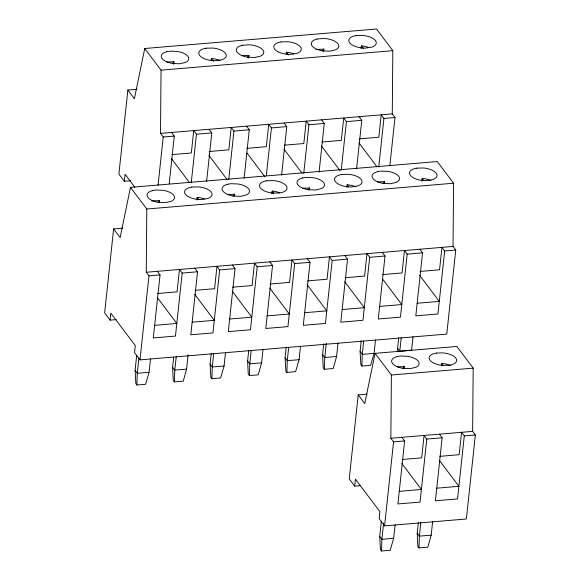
<?xml version="1.0" encoding="UTF-8"?>
<svg xmlns="http://www.w3.org/2000/svg" width="580" height="580" viewBox="0 0 580 580"><rect width="100%" height="100%" fill="white"/><g stroke="black" fill="none" stroke-linecap="round" stroke-linejoin="round"><path stroke-width="0.87" d="M139.99 359.875L148.973 275.863L146.254 272.252L146.798 209.018L130.486 187.355L437.262 161.552L453.575 183.222L453.031 246.449L455.75 250.06L446.774 334.073L139.99 359.875L134.553 352.647L135.307 345.651L110.831 313.142L110.084 320.145L116.399 319.616M158.065 185.266L163.219 137.003L160.5 133.393L161.051 70.165L144.732 48.495L376.514 29L392.827 50.67L392.283 113.897L395.002 117.508L389.847 165.771M384.591 525.871L393.566 441.858L390.848 438.248L391.399 375.021L375.079 353.351L456.866 346.47L473.186 368.14L472.635 431.368L475.353 434.986L466.378 518.991L384.591 525.871L379.153 518.65L379.9 511.647L355.424 479.145L354.677 486.141L360.071 485.692M150.51 358.889L149.075 372.295L145.616 384.272L136.902 385.004L137.272 373.288L138.895 358.092M225.504 352.582L224.076 365.987L220.618 377.957L211.896 378.697L212.265 366.981L213.701 353.575M300.505 346.274L299.07 359.68L295.611 371.649L286.89 372.389L287.267 360.673L288.695 347.26M375.499 339.967L374.064 353.372L370.606 365.342L361.891 366.082L362.261 354.365L363.689 340.953M395.103 524.885L393.675 538.291L390.217 550.268L381.495 551L381.865 539.284L383.583 523.196M188.116 354.837L186.593 369.134L183.251 381.147L174.362 381.894L174.783 370.127L176.219 356.722M263.023 349.421L261.587 362.826L258.245 374.839L249.356 375.586L249.784 363.82L251.213 350.414M338.017 343.113L336.581 356.519L333.239 368.532L324.351 369.279L324.778 357.512L326.308 343.215M432.622 521.732L431.186 535.137L427.844 547.143L418.956 547.897L419.384 536.13L420.812 522.725M136.887 89.298L127.868 90.052L118.893 174.065L124.33 181.286L130.645 180.757M122.648 228.15L113.622 228.911L104.647 312.924L110.084 320.145M124.33 181.286L125.077 174.29L134.872 187.289M136.902 385.004L135.858 383.626L135.096 370.395L136.721 355.199M173.63 64.337L173.913 61.712L166.772 62.017M159.478 202.319L159.66 200.564L151.728 200.999M169.193 183.78L174.29 136.075L171.571 132.465M157.325 271.317L160.044 274.935L153.309 337.937L175.457 336.074L182.185 273.071L179.466 269.461L177.074 291.863L157.586 293.502M191.24 182.816L196.439 134.212L193.72 130.601L191.327 153.004L171.84 154.643M174.362 381.894L173.26 380.436L172.608 367.242L173.659 357.411M211.2 60.276L211.388 58.529L211.845 58.544A13.826 6.279 6.1 0 1 220.132 60.668M196.859 200.013L197.142 197.388L197.591 197.403A13.826 6.279 6.1 0 1 204.414 198.925M206.596 181.525L211.794 132.922L209.075 129.311M194.822 268.163L197.541 271.781L190.805 334.783L212.954 332.92L219.689 269.918L216.971 266.3L214.571 288.709L195.083 290.348M228.745 179.662L233.936 131.058L231.217 127.448L228.825 149.85L209.337 151.489M211.896 378.697L210.859 377.319L210.09 364.088L211.236 353.365M248.624 58.029L248.907 55.404L241.766 55.709M234.472 196.011L234.661 194.256L227.519 194.568M244.093 178.372L249.291 129.768L246.573 126.157M232.319 265.009L235.038 268.627L228.31 331.63L250.451 329.766L257.187 266.764L254.468 263.146L252.075 285.556L232.587 287.194M266.336 175.609L271.433 127.904L268.714 124.294L266.321 146.696L246.833 148.335M249.356 375.586L248.255 374.129L247.609 360.934L248.755 350.211M286.201 53.969L286.389 52.222L286.839 52.236A13.826 6.279 6.1 0 1 293.661 53.759M271.853 193.706L272.136 191.081L272.593 191.095A13.826 6.279 6.1 0 1 279.415 192.618M281.59 175.218L286.788 126.614L284.07 123.003M269.816 261.856L272.542 265.473L265.807 328.476L287.948 326.613L294.683 263.61L291.965 259.992L289.572 282.395L270.084 284.04M303.739 173.355L308.93 124.751L306.211 121.14L303.818 143.543L284.33 145.181M286.89 372.389L285.853 371.004L285.084 357.78L286.237 347.058M323.625 51.721L323.908 49.097L315.969 49.532M309.466 189.704L309.655 187.949L302.513 188.261M319.094 172.064L324.285 123.46L321.567 119.85M307.32 258.702L310.039 262.32L303.304 325.322L325.445 323.459L332.18 260.456L329.462 256.839L327.069 279.241L307.581 280.887M341.236 170.201L346.434 121.597L343.708 117.987L341.315 140.389L321.827 142.028M324.351 369.279L323.256 367.821L322.603 354.626L323.749 343.904M361.101 48.539L361.383 45.914L361.833 45.929A13.826 6.279 6.1 0 1 368.655 47.451M346.854 187.398L347.137 184.774L347.587 184.788A13.826 6.279 6.1 0 1 355.873 186.912M356.591 168.91L361.782 120.306L359.063 116.696M344.817 255.548L347.536 259.166L340.801 322.168L362.95 320.305L369.677 257.302L366.959 253.685L364.566 276.087L345.078 277.733M378.733 167.047L383.931 118.443L381.212 114.833L378.812 137.235L359.332 138.874M361.891 366.082L360.847 364.697L360.086 351.473L361.231 340.75M367.205 394.153L358.223 394.908L349.24 478.921L354.677 486.141M384.467 183.396L384.656 181.641L377.507 181.953M382.314 252.394L385.033 256.005L378.298 319.014L400.447 317.151L407.182 254.149L404.456 250.531L402.063 272.933L382.575 274.579M397.771 351.835L397.597 348.319L398.743 337.596M381.495 551L380.458 549.622L379.69 536.391L381.314 521.202M413.011 336.806L411.583 350.211L399.772 351.204L401.208 337.799M421.849 181.09L422.131 178.466L422.581 178.481A13.826 6.279 6.1 0 1 430.867 180.605M404.072 368.314L404.26 366.567L397.119 366.879M419.811 249.24L422.53 252.851L415.802 315.861L437.943 313.998L444.679 250.995L441.96 247.377L439.56 269.78L420.079 271.425M401.918 437.32L404.637 440.93L397.909 503.94L420.05 502.077L426.786 439.067L424.067 435.457L421.674 457.859L402.186 459.498M418.956 547.897L417.854 546.433L417.209 533.237L418.354 522.515M441.46 366.009L441.735 363.385L442.192 363.406A13.826 6.279 6.1 0 1 450.479 365.531M439.423 434.166L442.141 437.777L435.406 500.786L457.548 498.923L464.283 435.913L461.564 432.303L459.172 454.705L439.684 456.344M144.732 48.495L134.4 98.723L127.868 90.052M130.486 187.355L120.147 237.582L113.622 228.911M375.079 353.351L364.748 403.578L358.223 394.908M172.26 63.655L173.913 61.712M247.254 57.347L248.907 55.404M158.014 202.507L159.66 200.564M322.255 51.04L323.908 49.097M233.008 196.2L234.661 194.256M308.002 189.892L309.655 187.949M383.003 183.584L384.656 181.641M402.607 368.51L404.26 366.567M161.051 70.165L392.827 50.67M160.5 133.393L392.283 113.897M163.219 137.003L174.29 136.075M196.439 134.212L211.794 132.922M233.936 131.058L249.291 129.768M271.433 127.904L286.788 126.614M308.93 124.751L324.285 123.46M346.434 121.597L361.782 120.306M383.931 118.443L395.002 117.508M146.798 209.018L453.575 183.222M146.254 272.252L453.031 246.449M148.973 275.863L160.044 274.935M182.185 273.071L197.541 271.781M219.689 269.918L235.038 268.627M257.187 266.764L272.542 265.473M294.683 263.61L310.039 262.32M332.18 260.456L347.536 259.166M369.677 257.302L385.033 256.005M407.182 254.149L422.53 252.851M444.679 250.995L455.75 250.06M154.657 325.337L176.799 323.473L157.224 297.467M192.154 322.183L214.303 320.32L194.72 294.314M229.651 319.029L251.8 317.166L232.218 291.16M267.155 315.875L289.297 314.012L269.722 288.006M304.652 312.721L326.794 310.858L307.219 284.852M342.149 309.568L364.291 307.704L344.716 281.699M379.646 306.414L401.795 304.551L382.757 279.27M417.143 303.26L439.292 301.397L419.71 275.391M149.075 372.295L137.272 373.288L135.096 370.395M186.593 369.134L174.783 370.127L172.608 367.242M224.076 365.987L212.265 366.981L210.09 364.088M261.587 362.826L249.784 363.82L247.609 360.934M299.07 359.68L287.267 360.673L285.084 357.78M336.581 356.519L324.778 357.512L322.603 354.626M374.064 353.372L362.261 354.365L360.086 351.473M391.399 375.021L473.186 368.14M390.848 438.248L472.635 431.368M393.566 441.858L404.637 440.93M426.786 439.067L442.141 437.777M464.283 435.913L475.353 434.986M399.25 491.333L421.399 489.476L401.817 463.471M436.754 488.179L458.896 486.323L439.321 460.317M393.675 538.291L381.865 539.284L379.69 536.391M431.186 535.137L419.384 536.13L417.209 533.237M361.383 45.914L363.479 48.691M422.131 178.466L423.697 180.547M358.962 142.847L376.913 166.685M286.389 52.222L288.477 54.998M321.465 146L339.96 170.556M347.137 184.774L348.703 186.854M283.968 149.154L301.912 172.992M441.735 363.385L443.309 365.473M211.388 58.529L213.483 61.306M397.597 348.319L399.772 351.204M247.015 153.026L264.958 176.864M272.136 191.081L273.709 193.162M208.974 155.462L226.918 179.3M171.47 158.615L189.421 182.453M197.142 197.388L198.708 199.469M167.098 51.642L164.459 52.533A13.826 6.279 6.1 0 0 172.695 63.481L179.793 63.785L185.614 62.394A13.826 6.279 6.1 0 0 177.371 51.453L170.274 51.149L167.098 51.642M242.092 45.334L239.453 46.226A13.826 6.279 6.1 0 0 247.696 57.173L254.794 57.478L260.608 56.086A13.826 6.279 6.1 0 0 252.373 45.139L248.776 44.776L242.092 45.334M317.086 39.027L314.447 39.919A13.826 6.279 6.1 0 0 322.69 50.866L329.788 51.17L335.61 49.778A13.826 6.279 6.1 0 0 327.367 38.831L323.778 38.468L317.086 39.027M152.844 190.501L150.206 191.393A13.826 6.279 6.1 0 0 158.449 202.34L165.547 202.645L171.368 201.253A13.826 6.279 6.1 0 0 163.125 190.305L156.027 190.001L152.844 190.501M227.846 184.194L225.207 185.085A13.826 6.279 6.1 0 0 233.443 196.033L240.54 196.337L246.362 194.945A13.826 6.279 6.1 0 0 238.119 183.998L231.021 183.693L227.846 184.194M302.84 177.886L300.201 178.778A13.826 6.279 6.1 0 0 308.444 189.725L315.542 190.03L321.356 188.638A13.826 6.279 6.1 0 0 313.12 177.69L306.022 177.386L302.84 177.886M377.834 171.578L375.195 172.47A13.826 6.279 6.1 0 0 383.438 183.418L390.536 183.722L396.358 182.33A13.826 6.279 6.1 0 0 388.114 171.383L381.016 171.078L377.834 171.578M397.445 356.497L394.806 357.389A13.826 6.279 6.1 0 0 403.042 368.336L410.14 368.641L415.962 367.256A13.826 6.279 6.1 0 0 407.718 356.308L400.628 356.004L397.445 356.497M206.03 48.205L203.109 48.916A13.826 6.279 6.1 0 0 199.658 55.455A13.826 6.279 6.1 0 0 212.106 60.581L215.68 60.719L221.959 59.704A13.826 6.279 6.1 0 0 225.41 53.172A13.826 6.279 6.1 0 0 212.969 48.046L206.03 48.205M281.024 41.898L278.103 42.608A13.826 6.279 6.1 0 0 274.652 49.148A13.826 6.279 6.1 0 0 287.1 54.273L290.674 54.411L296.953 53.396A13.826 6.279 6.1 0 0 300.411 46.864A13.826 6.279 6.1 0 0 287.963 41.738L281.024 41.898M356.019 35.59L353.104 36.301A13.826 6.279 6.1 0 0 349.653 42.84A13.826 6.279 6.1 0 0 362.094 47.966L365.668 48.104L371.954 47.089A13.826 6.279 6.1 0 0 375.405 40.556A13.826 6.279 6.1 0 0 362.957 35.431L356.019 35.59M191.777 187.064L188.862 187.775A13.826 6.279 6.1 0 0 185.404 194.307A13.826 6.279 6.1 0 0 197.852 199.433L201.427 199.578L207.713 198.563A13.826 6.279 6.1 0 0 211.163 192.031A13.826 6.279 6.1 0 0 198.715 186.905L191.777 187.064M266.778 180.757L263.856 181.468A13.826 6.279 6.1 0 0 260.406 188A13.826 6.279 6.1 0 0 272.854 193.125L279.785 192.973L282.707 192.256A13.826 6.279 6.1 0 0 286.157 185.723A13.826 6.279 6.1 0 0 273.709 180.597L266.778 180.757M341.772 174.45L338.851 175.16A13.826 6.279 6.1 0 0 335.399 181.692A13.826 6.279 6.1 0 0 347.848 186.818L351.422 186.963L357.7 185.948A13.826 6.279 6.1 0 0 361.159 179.416A13.826 6.279 6.1 0 0 348.711 174.29L341.772 174.45M416.766 168.142L413.852 168.852A13.826 6.279 6.1 0 0 410.401 175.385A13.826 6.279 6.1 0 0 422.842 180.51L426.416 180.655L432.702 179.641A13.826 6.279 6.1 0 0 436.153 173.108A13.826 6.279 6.1 0 0 423.704 167.982L416.766 168.142M436.377 353.06L433.456 353.771A13.826 6.279 6.1 0 0 430.005 360.31A13.826 6.279 6.1 0 0 442.453 365.436L449.391 365.277L452.306 364.566A13.826 6.279 6.1 0 0 455.757 358.027A13.826 6.279 6.1 0 0 443.316 352.901L436.377 353.06"/></g></svg>
